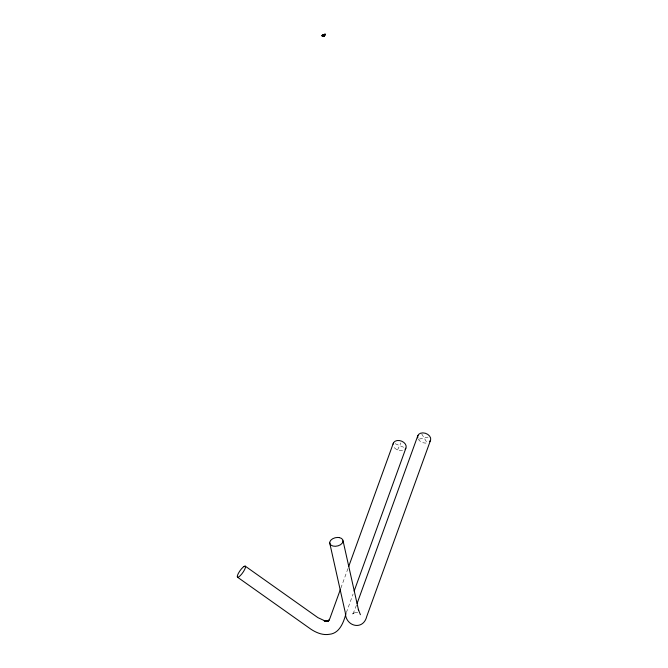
<?xml version="1.0" encoding="UTF-8"?>
<svg xmlns="http://www.w3.org/2000/svg" width="668" height="668" viewBox="0 0 668 668"><rect width="100%" height="100%" fill="white"/><g stroke="black" fill="none" stroke-linecap="round" stroke-linejoin="round"><path stroke-width="0.5" stroke-dasharray="3.34 2.5" d="M340.864 588.132L347.97 568.518M346.358 612.598L353.088 594.002M356.445 605.266L352.996 613.959L353.831 612.69L352.654 613.992L355.451 612.247L354.382 612.464L357.739 612.447M397.535 449.973L400.9 442.951M419.295 439.068L428.079 437.114M395.197 443.711L404.09 447.46M421.7 433.866L427.153 442.926A6.763 4.86 19.9 0 1 418.318 439.285M402.553 450.541A6.763 4.86 19.9 0 1 393.753 446.834"/><path stroke-width="1" d="M322.519 35.688L323.12 36.331L322.803 35.32M324.047 36.114L322.945 35.295M325.258 34.327C323.738 34.511 326.101 33.642 324.965 35.154L324.306 35.078L324.748 34.344M324.473 35.312L324.848 34.243M324.631 35.187L325.091 34.101M324.715 35.162L324.782 34.444M340.513 589.109L329.858 618.535L328.339 621.131L329.115 620.046L327.253 621.44L328.339 620.689L325.917 621.332L327.095 621.031L324.18 620.856L325.182 621.006L317.935 617.658L245.173 566.097M348.679 566.556L393.419 442.959M346.007 613.575C343.619 622.108 339.795 633.331 329.382 634.299C322.836 635.468 316.273 632.746 310.887 629.181L237.608 577.261M354.149 591.071L405.868 448.211M357.146 603.313L417.926 435.411M430.417 440.563L366.715 616.547C363.2 630.893 345.506 626.592 345.356 612.907L329.716 542.975M323.729 36.122L322.886 36.456A0.944 0.651 21.1 0 1 322.327 36.014A0.944 0.668 23 0 1 322.21 35.462M323.621 36.222L323.078 36.339M324.306 35.078L324.965 35.154M322.753 35.471L323.554 35.746M323.537 35.22L324.022 35.897M323.379 35.421L323.671 35.713M360.394 614.702L358.29 609.358M343.035 540.771L358.624 610.51M393.085 444.187A6.763 4.86 19.9 0 1 401.744 441.197A6.763 4.86 19.9 0 1 405.109 449.255M417.75 437.957A6.763 4.86 19.9 0 1 425.382 433.265A6.763 4.86 19.9 0 1 429.683 441.615M243.812 566.589L242.86 567.374A6.763 1.687 -54.7 0 0 237.257 576.751A6.763 1.687 -54.7 0 0 243.411 571.708A6.763 1.687 -54.7 0 0 243.812 566.589M339.402 537.606L337.757 537.439A6.763 4.275 -12.6 0 0 329.883 543.702A6.763 4.275 -12.6 0 0 340.48 544.754A6.763 4.275 -12.6 0 0 339.402 537.606M322.277 36.022A1.002 0.718 19.9 0 0 323.963 36.256A1.052 0.76 19.9 0 0 323.078 34.961A1.052 0.76 19.9 0 0 322.243 36.022A1.052 0.76 19.9 0 0 324.013 36.264A1.002 0.718 19.9 0 0 323.07 35.028A1.002 0.718 19.9 0 0 322.277 36.022"/></g></svg>
